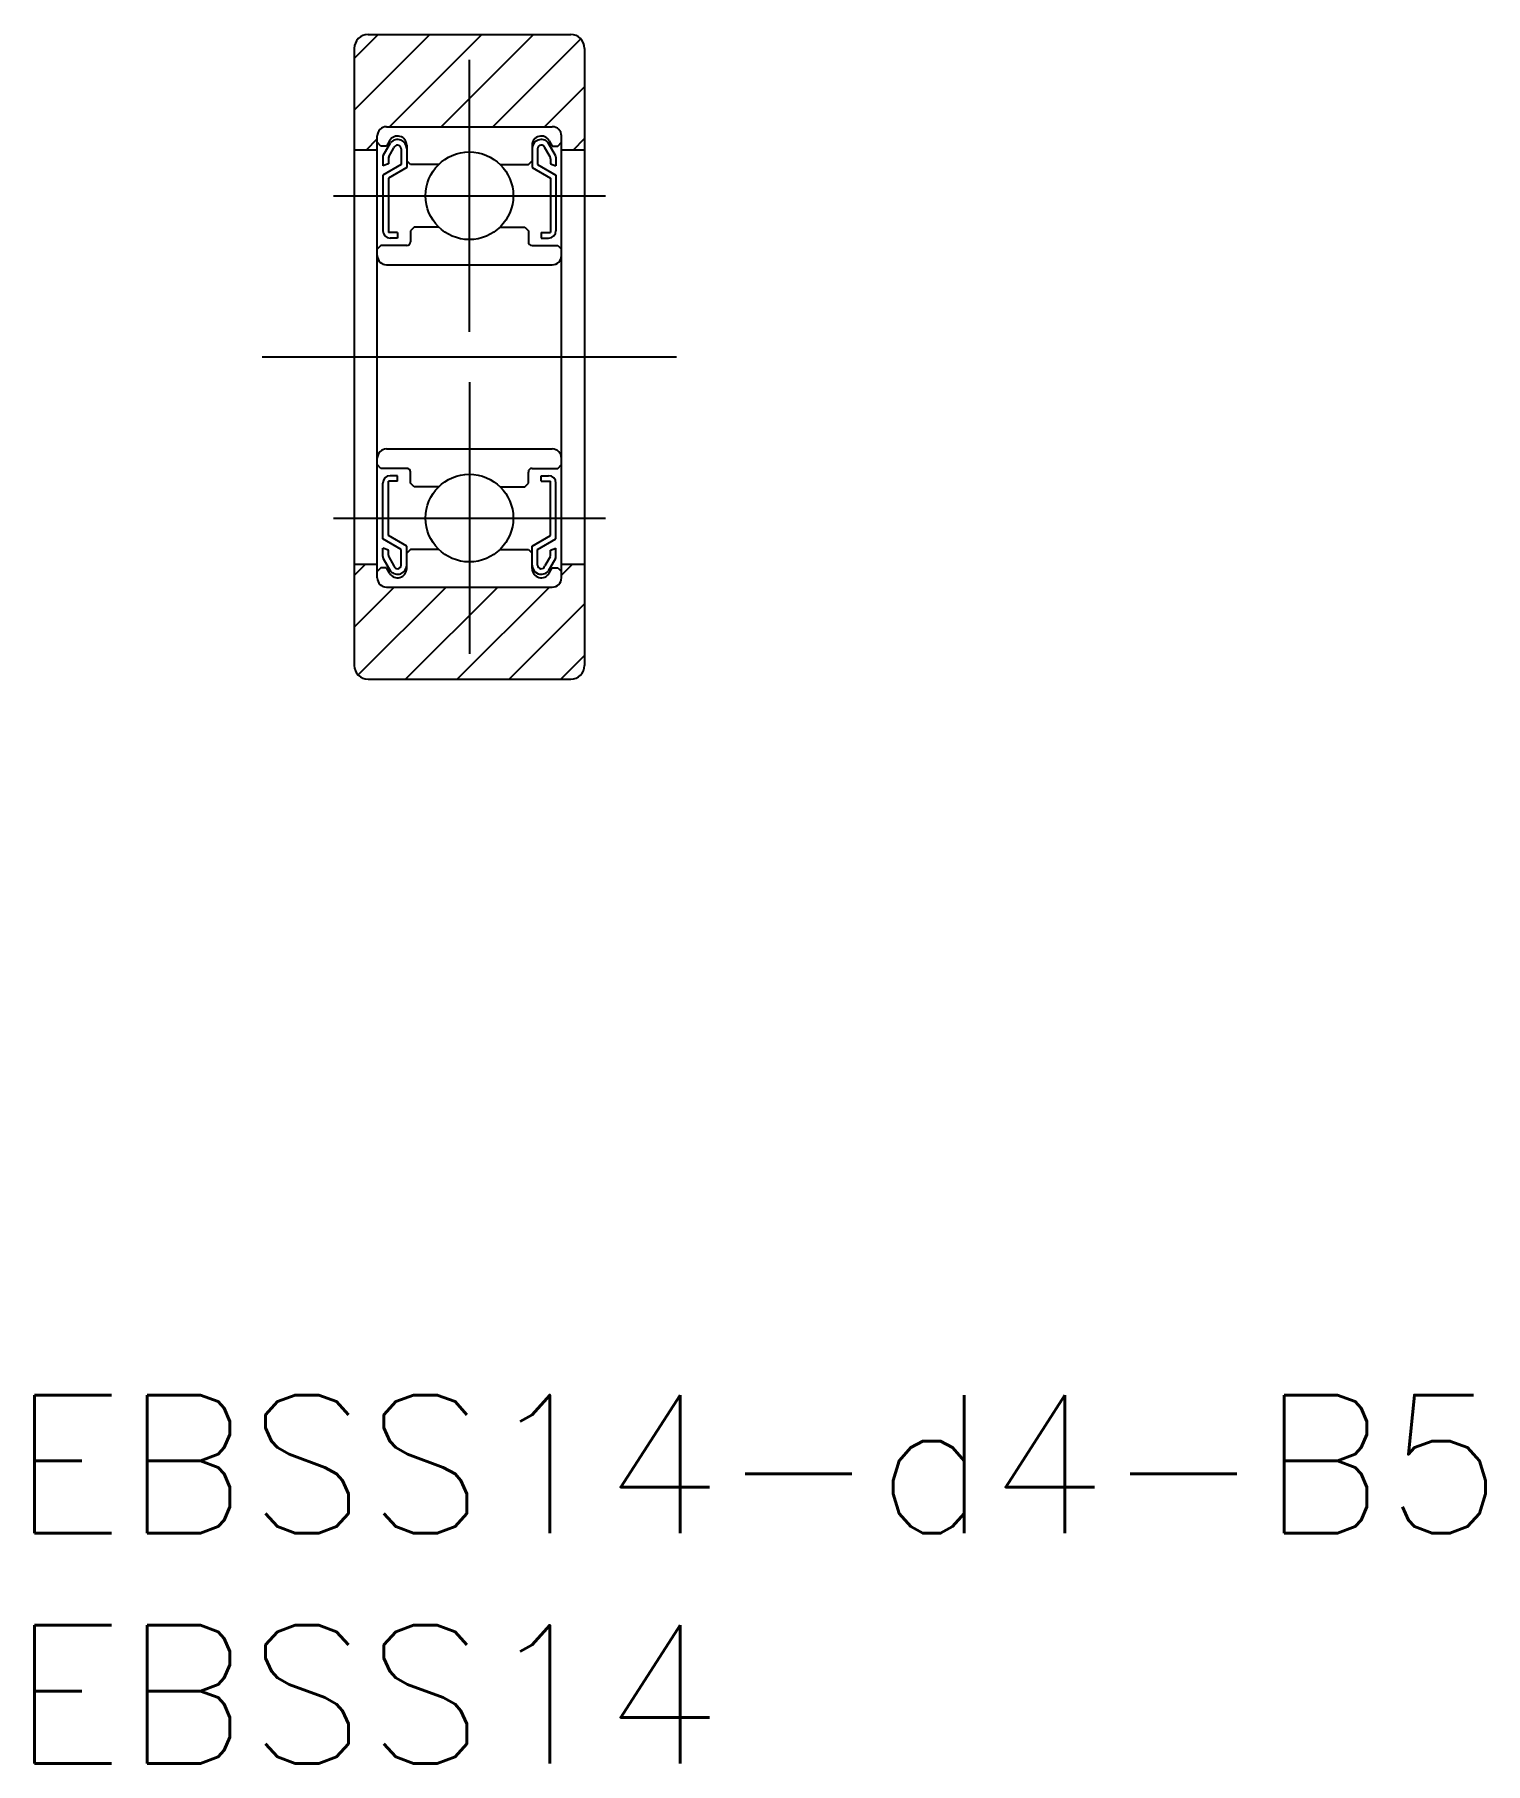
# Model space of a CAD drawing. Extents: x -9.4 to 22.1, y -30.5 to 7.
import ezdxf

# ---------------------------------------------------------------- set-up
doc = ezdxf.new("R2010")
doc.units = 0
doc.linetypes.add('CENTER', pattern=[50.8, 31.75, -6.35, 6.35, -6.35])
doc.layers.get('0').update_dxf_attribs({"linetype": 'CONTINUOUS'})
doc.layers.add('CENTER', color=1, linetype='CONTINUOUS')
doc.styles.get("Standard").update_dxf_attribs({"font": 'txt.shx', "height": 3, "bigfont": 'bigfont.shx'})

msp = doc.modelspace()

# ---------------------------------------------------------------- linework, layer by layer
at = {"color": 3, "linetype": 'CONTINUOUS'}
for p, q in [((-2.502, 6.479), (-1.98, 7)), ((-2.502, 5.356), (-0.858, 7)), ((-1.735, 5), (0.265, 7)), ((-0.613, 5), (1.387, 7)), ((0.51, 5), (2.416, 6.906)), ((1.632, 5), (2.498, 5.866)), ((-2.235, 4.5), (-2.002, 4.734)), ((2.255, 4.5), (2.498, 4.743)), ((-2.502, -4.747), (-2.255, -4.5)), ((1.998, -4.737), (2.235, -4.5)), ((-2.502, -5.869), (-1.632, -5)), ((-2.418, -6.908), (-0.51, -5)), ((-1.387, -7), (0.613, -5)), ((-0.265, -7), (1.735, -5)), ((0.858, -7), (2.498, -5.359)), ((1.98, -7), (2.498, -6.482))]:
    msp.add_line(p, q, dxfattribs=at)
at = {"color": 7, "linetype": 'CONTINUOUS'}
for p, q in [((-2.202, 7), (2.198, 7)), ((-2.502, 6.7), (-2.502, -6.7)), ((2.498, 6.7), (2.498, -6.7)), ((-1.802, 5), (1.798, 5)), ((-2.002, -4.8), (-2.002, 4.8)), ((-1.922, 4.58), (-2.002, 4.66)), ((-1.802, 4.58), (-1.922, 4.58)), ((-1.871, 4.377), (-1.713, 4.651)), ((-1.735, 4.696), (-1.802, 4.58)), ((-1.751, 4.345), (-1.64, 4.538)), ((-1.482, 4.52), (-1.482, 4.18)), ((-1.362, 4.596), (-1.362, 4.26)), ((-1.362, 4.52), (-1.362, 4.111)), ((1.358, 4.596), (1.358, 4.26)), ((1.358, 4.52), (1.358, 4.111)), ((1.478, 4.52), (1.478, 4.18)), ((1.748, 4.345), (1.636, 4.538)), ((1.868, 4.377), (1.71, 4.651)), ((1.732, 4.696), (1.798, 4.58)), ((1.798, 4.58), (1.918, 4.58)), ((1.918, 4.58), (1.998, 4.66)), ((1.998, -4.8), (1.998, 4.8)), ((-2.502, 4.5), (-2.002, 4.5)), ((-1.882, 4.337), (-1.882, 4.151)), ((-1.762, 4.194), (-1.882, 4.151)), ((-1.482, 4.18), (-1.882, 3.949)), ((-1.762, 4.305), (-1.762, 4.194)), ((-1.282, 4.18), (-1.362, 4.26)), ((-0.669, 4.18), (-1.282, 4.18)), ((0.665, 4.18), (1.278, 4.18)), ((1.278, 4.18), (1.358, 4.26)), ((1.478, 4.18), (1.878, 3.949)), ((1.758, 4.305), (1.758, 4.194)), ((1.758, 4.194), (1.878, 4.151)), ((1.878, 4.337), (1.878, 4.151)), ((1.998, 4.5), (2.498, 4.5)), ((-1.882, 3.949), (-1.882, 2.74)), ((-1.362, 4.111), (-1.762, 3.88)), ((-1.762, 3.88), (-1.762, 2.7)), ((1.358, 4.111), (1.758, 3.88)), ((1.758, 3.88), (1.758, 2.7)), ((1.878, 3.949), (1.878, 2.74)), ((-1.562, 2.7), (-1.762, 2.7)), ((-1.562, 2.7), (-1.562, 2.58)), ((-1.202, 2.82), (-1.282, 2.74)), ((-1.282, 2.74), (-1.282, 2.5)), ((-0.669, 2.82), (-1.202, 2.82)), ((0.665, 2.82), (1.198, 2.82)), ((1.198, 2.82), (1.278, 2.74)), ((1.278, 2.74), (1.278, 2.5)), ((1.558, 2.7), (1.558, 2.58)), ((1.558, 2.7), (1.758, 2.7)), ((-1.922, 2.42), (-2.002, 2.34)), ((-1.362, 2.42), (-1.922, 2.42)), ((-1.562, 2.58), (-1.722, 2.58)), ((1.358, 2.42), (1.918, 2.42)), ((1.558, 2.58), (1.718, 2.58)), ((1.918, 2.42), (1.998, 2.34)), ((-1.802, 2), (1.798, 2)), ((-1.802, -2), (1.798, -2)), ((-1.922, -2.42), (-2.002, -2.34)), ((-1.362, -2.42), (-1.922, -2.42)), ((-1.562, -2.58), (-1.722, -2.58)), ((-1.562, -2.7), (-1.562, -2.58)), ((-1.282, -2.74), (-1.282, -2.5)), ((1.278, -2.74), (1.278, -2.5)), ((1.358, -2.42), (1.918, -2.42)), ((1.558, -2.58), (1.718, -2.58)), ((1.558, -2.7), (1.558, -2.58)), ((1.918, -2.42), (1.998, -2.34)), ((-1.882, -3.949), (-1.882, -2.74)), ((-1.562, -2.7), (-1.762, -2.7)), ((-1.762, -3.88), (-1.762, -2.7)), ((-1.202, -2.82), (-1.282, -2.74)), ((-0.669, -2.82), (-1.202, -2.82)), ((0.665, -2.82), (1.198, -2.82)), ((1.198, -2.82), (1.278, -2.74)), ((1.558, -2.7), (1.758, -2.7)), ((1.758, -3.88), (1.758, -2.7)), ((1.878, -3.949), (1.878, -2.74)), ((-1.482, -4.18), (-1.882, -3.949)), ((-1.362, -4.111), (-1.762, -3.88)), ((-1.362, -4.52), (-1.362, -4.111)), ((1.358, -4.111), (1.758, -3.88)), ((1.358, -4.52), (1.358, -4.111)), ((1.478, -4.18), (1.878, -3.949)), ((-2.502, -4.5), (-2.002, -4.5)), ((-1.882, -4.337), (-1.882, -4.151)), ((-1.762, -4.194), (-1.882, -4.151)), ((-1.871, -4.377), (-1.713, -4.651)), ((-1.762, -4.305), (-1.762, -4.194)), ((-1.751, -4.345), (-1.64, -4.538)), ((-1.482, -4.52), (-1.482, -4.18)), ((-1.282, -4.18), (-1.362, -4.26)), ((-1.362, -4.596), (-1.362, -4.26)), ((-0.669, -4.18), (-1.282, -4.18)), ((0.665, -4.18), (1.278, -4.18)), ((1.278, -4.18), (1.358, -4.26)), ((1.358, -4.596), (1.358, -4.26)), ((1.478, -4.52), (1.478, -4.18)), ((1.748, -4.345), (1.636, -4.538)), ((1.868, -4.377), (1.71, -4.651)), ((1.758, -4.194), (1.878, -4.151)), ((1.758, -4.305), (1.758, -4.194)), ((1.878, -4.337), (1.878, -4.151)), ((1.998, -4.5), (2.498, -4.5)), ((-1.922, -4.58), (-2.002, -4.66)), ((-1.802, -4.58), (-1.922, -4.58)), ((-1.735, -4.696), (-1.802, -4.58)), ((1.732, -4.696), (1.798, -4.58)), ((1.798, -4.58), (1.918, -4.58)), ((1.918, -4.58), (1.998, -4.66)), ((-1.802, -5), (1.798, -5)), ((-2.202, -7), (2.198, -7))]:
    msp.add_line(p, q, dxfattribs=at)
for centre in [(-0.002, 3.5), (-0.002, -3.5)]:
    msp.add_circle(centre, 0.952, dxfattribs=at)
for centre, radius, start, end in [((-2.202, 6.7), 0.3, 90, 180), ((2.198, 6.7), 0.3, 360, 90), ((-1.802, 4.8), 0.2, 90, 180), ((1.798, 4.8), 0.2, 0, 90), ((-1.562, 4.596), 0.2, 359.9996, 150.0002), ((-1.562, 4.52), 0.2, 0, 139.1944), ((-1.562, 4.52), 0.08, 0, 167.1249), ((1.558, 4.596), 0.2, 29.9998, 180.0004), ((1.558, 4.52), 0.2, 40.8056, 180), ((1.558, 4.52), 0.08, 12.8751, 180), ((-1.802, 4.337), 0.08, 150.0003, 180.0006), ((-1.682, 4.305), 0.08, 150.0003, 180.0006), ((1.678, 4.305), 0.08, 359.9994, 29.9997), ((1.798, 4.337), 0.08, 359.9994, 29.9997), ((-1.722, 2.74), 0.16, 180.0003, 270.0003), ((1.718, 2.74), 0.16, 269.9997, 359.9997), ((-1.362, 2.5), 0.08, 270.0006, 0), ((1.358, 2.5), 0.08, 180, 269.9994), ((-1.802, 2.2), 0.2, 180, 270), ((1.798, 2.2), 0.2, 270, 0), ((-1.802, -2.2), 0.2, 90, 180), ((1.798, -2.2), 0.2, 0, 90), ((-1.722, -2.74), 0.16, 89.9997, 179.9997), ((-1.362, -2.5), 0.08, 0, 89.9994), ((1.358, -2.5), 0.08, 90.0006, 180), ((1.718, -2.74), 0.16, 0.0003, 90.0003), ((-1.802, -4.337), 0.08, 179.9994, 209.9997), ((-1.682, -4.305), 0.08, 179.9994, 209.9997), ((1.678, -4.305), 0.08, 330.0003, 0.0006), ((1.798, -4.337), 0.08, 330.0003, 0.0006), ((-1.802, -4.8), 0.2, 180, 270), ((-1.562, -4.596), 0.2, 209.9998, 0.0004), ((-1.562, -4.52), 0.2, 220.8056, 0), ((-1.562, -4.52), 0.08, 192.8751, 0), ((1.558, -4.52), 0.2, 180, 319.1944), ((1.558, -4.596), 0.2, 179.9996, 330.0002), ((1.558, -4.52), 0.08, 180, 347.1249), ((1.798, -4.8), 0.2, 270, 0), ((-2.202, -6.7), 0.3, 180, 270), ((2.198, -6.7), 0.3, 270, 0)]:
    msp.add_arc(centre, radius, start, end, dxfattribs=at)
at = {"layer": 'CENTER', "color": 1, "linetype": 'CENTER'}
for p, q in [((-0.002, 0.548), (-0.002, 6.452)), ((-2.954, 3.5), (2.951, 3.5)), ((-4.502, 0), (4.498, 0)), ((-0.002, -0.548), (-0.002, -6.452)), ((-2.954, -3.5), (2.951, -3.5))]:
    msp.add_line(p, q, dxfattribs=at)

# ---------------------------------------------------------------- texts
at = {"color": 7, "linetype": 'CONTINUOUS'}
for s, p in [('EBSS14-d4-B5', (-9.957, -25.545)), ('EBSS14', (-9.957, -30.545))]:
    msp.add_text(s, height=3, dxfattribs=at).set_placement(p)

doc.saveas('drawing.dxf')
